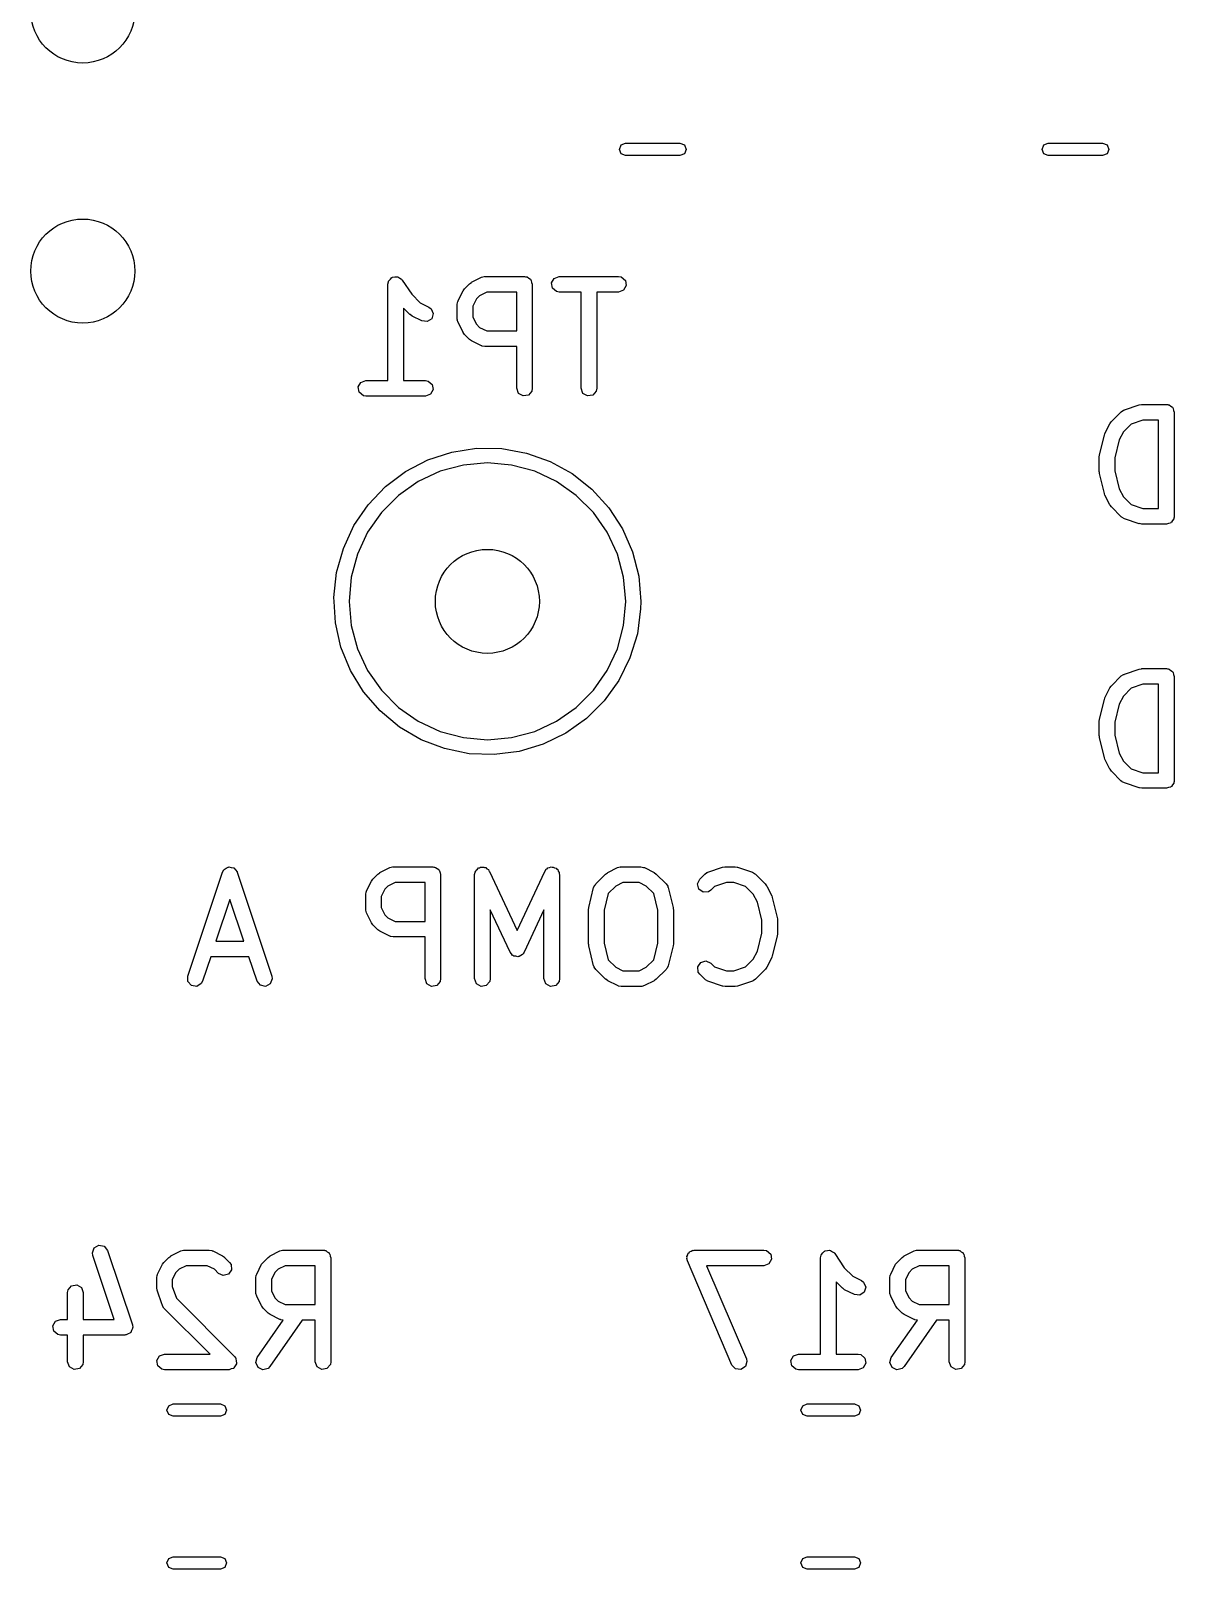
# Model space of a CAD drawing. Extents: x 83 to 134, y -229 to -46.
# Drawn here: x 111.18 to 122.17, y -130.59 to -115.8 of the extents above; entities that cross this region are included whole.
import ezdxf

# ---------------------------------------------------------------- set-up
doc = ezdxf.new("R2010")
doc.units = 0
doc.layers.add('BLACK', color=7, linetype='CONTINUOUS')

msp = doc.modelspace()

# ---------------------------------------------------------------- linework, layer by layer
at = {"layer": 'BLACK', "linetype": 'CONTINUOUS'}
for p, q in [((116.839, -116.94), (116.856, -116.898)), ((116.856, -116.982), (116.839, -116.94)), ((116.856, -116.898), (116.899, -116.88)), ((116.899, -116.88), (117.421, -116.88)), ((117.421, -116.88), (117.464, -116.898)), ((117.464, -116.898), (117.481, -116.94)), ((117.481, -116.94), (117.464, -116.982)), ((120.903, -116.94), (120.92, -116.898)), ((120.92, -116.982), (120.903, -116.94)), ((120.92, -116.898), (120.963, -116.88)), ((120.963, -116.88), (121.485, -116.88)), ((121.485, -116.88), (121.528, -116.898)), ((121.528, -116.898), (121.545, -116.94)), ((121.545, -116.94), (121.528, -116.982)), ((116.899, -117), (116.856, -116.982)), ((117.421, -117), (116.899, -117)), ((117.464, -116.982), (117.421, -117)), ((120.963, -117), (120.92, -116.982)), ((121.485, -117), (120.963, -117)), ((121.528, -116.982), (121.485, -117)), ((115.542, -118.164), (115.546, -118.162)), ((115.546, -118.162), (115.927, -118.162)), ((115.927, -118.162), (115.937, -118.164)), ((116.212, -118.18), (116.26, -118.162)), ((116.26, -118.162), (116.832, -118.162)), ((116.832, -118.162), (116.858, -118.167)), ((114.614, -118.237), (114.619, -118.212)), ((114.614, -119.162), (114.614, -118.237)), ((114.619, -118.212), (114.621, -118.208)), ((114.621, -118.208), (114.622, -118.204)), ((114.622, -118.204), (114.638, -118.189)), ((114.638, -118.189), (114.652, -118.172)), ((114.652, -118.172), (114.656, -118.172)), ((114.656, -118.172), (114.659, -118.169)), ((114.659, -118.169), (114.681, -118.167)), ((114.681, -118.167), (114.702, -118.164)), ((114.702, -118.164), (114.706, -118.166)), ((114.706, -118.166), (114.71, -118.165)), ((114.71, -118.165), (114.728, -118.178)), ((114.728, -118.178), (114.746, -118.189)), ((114.746, -118.189), (114.748, -118.193)), ((114.748, -118.193), (114.751, -118.196)), ((114.751, -118.196), (114.843, -118.332)), ((115.289, -118.394), (115.336, -118.299)), ((115.336, -118.299), (115.35, -118.281)), ((115.35, -118.28), (115.398, -118.232)), ((115.35, -118.281), (115.35, -118.28)), ((115.398, -118.232), (115.416, -118.219)), ((115.416, -118.219), (115.417, -118.218)), ((115.417, -118.218), (115.513, -118.17)), ((115.513, -118.17), (115.538, -118.163)), ((115.538, -118.163), (115.542, -118.164)), ((115.937, -118.164), (115.94, -118.164)), ((115.94, -118.164), (115.943, -118.165)), ((115.943, -118.165), (115.953, -118.167)), ((115.953, -118.167), (115.968, -118.179)), ((115.968, -118.179), (115.985, -118.189)), ((115.985, -118.189), (115.987, -118.196)), ((115.987, -118.196), (115.992, -118.2)), ((115.992, -118.2), (115.995, -118.219)), ((115.995, -118.219), (116.002, -118.237)), ((116.002, -118.237), (116.002, -119.237)), ((116.187, -118.224), (116.212, -118.18)), ((116.196, -118.275), (116.187, -118.224)), ((116.235, -118.308), (116.196, -118.275)), ((116.26, -118.312), (116.235, -118.308)), ((116.88, -118.295), (116.832, -118.312)), ((116.858, -118.167), (116.897, -118.2)), ((116.906, -118.25), (116.88, -118.295)), ((116.897, -118.2), (116.906, -118.25)), ((114.843, -118.332), (114.924, -118.414)), ((114.924, -118.414), (115.008, -118.456)), ((115.008, -118.456), (115.029, -118.472)), ((115.281, -118.428), (115.285, -118.402)), ((115.281, -118.571), (115.281, -118.428)), ((115.285, -118.402), (115.288, -118.399)), ((115.288, -118.399), (115.289, -118.394)), ((115.465, -118.377), (115.431, -118.446)), ((115.431, -118.446), (115.431, -118.553)), ((115.495, -118.347), (115.465, -118.377)), ((115.564, -118.312), (115.495, -118.347)), ((115.852, -118.312), (115.564, -118.312)), ((115.852, -118.686), (115.852, -118.312)), ((116.471, -118.312), (116.26, -118.312)), ((116.471, -119.237), (116.471, -118.312)), ((116.832, -118.312), (116.621, -118.312)), ((116.621, -118.312), (116.621, -119.237)), ((114.826, -118.529), (114.764, -118.466)), ((114.764, -118.466), (114.764, -119.162)), ((114.828, -118.529), (114.826, -118.529)), ((114.846, -118.543), (114.828, -118.529)), ((114.941, -118.59), (114.846, -118.543)), ((114.992, -118.596), (114.941, -118.59)), ((115.035, -118.568), (114.992, -118.596)), ((115.029, -118.472), (115.05, -118.519)), ((115.05, -118.519), (115.035, -118.568)), ((115.282, -118.575), (115.281, -118.571)), ((115.281, -118.579), (115.282, -118.575)), ((115.289, -118.604), (115.281, -118.579)), ((115.336, -118.699), (115.289, -118.604)), ((115.431, -118.553), (115.465, -118.622)), ((115.337, -118.701), (115.336, -118.699)), ((115.35, -118.719), (115.337, -118.701)), ((115.398, -118.767), (115.35, -118.719)), ((115.465, -118.622), (115.495, -118.652)), ((115.495, -118.652), (115.564, -118.686)), ((115.564, -118.686), (115.852, -118.686)), ((115.399, -118.767), (115.398, -118.767)), ((115.417, -118.781), (115.399, -118.767)), ((115.513, -118.828), (115.417, -118.781)), ((115.517, -118.829), (115.513, -118.828)), ((115.521, -118.832), (115.517, -118.829)), ((115.546, -118.836), (115.521, -118.832)), ((115.852, -118.836), (115.546, -118.836)), ((115.852, -119.237), (115.852, -118.836)), ((114.329, -119.224), (114.355, -119.18)), ((114.355, -119.18), (114.403, -119.162)), ((114.403, -119.162), (114.614, -119.162)), ((114.764, -119.162), (114.975, -119.162)), ((114.975, -119.162), (115, -119.167)), ((115, -119.167), (115.04, -119.2)), ((114.338, -119.275), (114.329, -119.224)), ((114.378, -119.308), (114.338, -119.275)), ((114.403, -119.312), (114.378, -119.308)), ((114.975, -119.312), (114.403, -119.312)), ((115.023, -119.295), (114.975, -119.312)), ((115.049, -119.25), (115.023, -119.295)), ((115.04, -119.2), (115.049, -119.25)), ((115.87, -119.286), (115.852, -119.237)), ((115.914, -119.311), (115.87, -119.286)), ((115.965, -119.302), (115.914, -119.311)), ((115.998, -119.263), (115.965, -119.302)), ((116.002, -119.237), (115.998, -119.263)), ((116.489, -119.286), (116.471, -119.237)), ((116.533, -119.311), (116.489, -119.286)), ((116.584, -119.302), (116.533, -119.311)), ((116.617, -119.263), (116.584, -119.302)), ((116.621, -119.237), (116.617, -119.263)), ((121.57, -119.557), (121.665, -119.462)), ((121.665, -119.462), (121.687, -119.447)), ((121.687, -119.447), (121.691, -119.447)), ((121.691, -119.447), (121.695, -119.444)), ((121.695, -119.444), (121.837, -119.396)), ((121.837, -119.396), (121.86, -119.393)), ((121.86, -119.393), (121.861, -119.392)), ((121.861, -119.392), (122.099, -119.392)), ((122.099, -119.392), (122.109, -119.394)), ((122.109, -119.394), (122.112, -119.394)), ((122.112, -119.394), (122.115, -119.395)), ((122.115, -119.395), (122.125, -119.397)), ((122.125, -119.397), (122.14, -119.409)), ((122.14, -119.409), (122.157, -119.419)), ((122.157, -119.419), (122.159, -119.426)), ((122.159, -119.426), (122.164, -119.43)), ((122.164, -119.43), (122.168, -119.449)), ((122.168, -119.449), (122.174, -119.467)), ((122.174, -119.467), (122.174, -120.467)), ((121.508, -119.672), (121.556, -119.577)), ((121.556, -119.577), (121.569, -119.559)), ((121.569, -119.559), (121.57, -119.557)), ((121.759, -119.581), (121.685, -119.655)), ((121.873, -119.542), (121.759, -119.581)), ((122.024, -119.542), (121.873, -119.542)), ((122.024, -120.392), (122.024, -119.542)), ((121.455, -119.878), (121.503, -119.687)), ((121.503, -119.687), (121.508, -119.675)), ((121.508, -119.675), (121.508, -119.672)), ((121.646, -119.732), (121.603, -119.905)), ((121.685, -119.655), (121.646, -119.732)), ((114.784, -120.037), (114.998, -119.925)), ((114.998, -119.925), (115.228, -119.85)), ((115.228, -119.85), (115.467, -119.814)), ((115.467, -119.814), (115.709, -119.817)), ((115.709, -119.817), (115.947, -119.859)), ((115.947, -119.859), (116.175, -119.94)), ((121.453, -119.896), (121.455, -119.881)), ((121.453, -120.039), (121.453, -119.896)), ((121.455, -119.881), (121.455, -119.878)), ((121.603, -119.905), (121.603, -120.03)), ((114.591, -120.182), (114.784, -120.037)), ((115.115, -120.035), (114.905, -120.133)), ((115.339, -119.975), (115.115, -120.035)), ((115.57, -119.955), (115.339, -119.975)), ((115.801, -119.975), (115.57, -119.955)), ((116.025, -120.035), (115.801, -119.975)), ((116.235, -120.133), (116.025, -120.035)), ((116.175, -119.94), (116.386, -120.056)), ((116.386, -120.056), (116.576, -120.206)), ((121.454, -120.042), (121.453, -120.039)), ((121.455, -120.057), (121.454, -120.042)), ((121.503, -120.247), (121.455, -120.057)), ((121.603, -120.03), (121.646, -120.203)), ((114.424, -120.357), (114.591, -120.182)), ((114.905, -120.133), (114.715, -120.266)), ((116.425, -120.266), (116.235, -120.133)), ((116.576, -120.206), (116.739, -120.385)), ((121.646, -120.203), (121.685, -120.28)), ((114.287, -120.556), (114.424, -120.357)), ((114.715, -120.266), (114.551, -120.43)), ((116.589, -120.43), (116.425, -120.266)), ((121.505, -120.25), (121.503, -120.247)), ((121.508, -120.263), (121.505, -120.25)), ((121.556, -120.358), (121.508, -120.263)), ((121.557, -120.359), (121.556, -120.358)), ((121.57, -120.378), (121.557, -120.359)), ((121.665, -120.473), (121.57, -120.378)), ((121.685, -120.28), (121.759, -120.354)), ((121.759, -120.354), (121.873, -120.392)), ((114.551, -120.43), (114.418, -120.62)), ((116.722, -120.62), (116.589, -120.43)), ((116.739, -120.385), (116.87, -120.588)), ((121.669, -120.475), (121.665, -120.473)), ((121.672, -120.479), (121.669, -120.475)), ((121.695, -120.491), (121.672, -120.479)), ((121.837, -120.539), (121.695, -120.491)), ((121.873, -120.392), (122.024, -120.392)), ((122.141, -120.527), (122.137, -120.532)), ((122.147, -120.525), (122.141, -120.527)), ((122.157, -120.508), (122.147, -120.525)), ((122.17, -120.493), (122.157, -120.508)), ((122.171, -120.483), (122.17, -120.493)), ((122.173, -120.48), (122.171, -120.483)), ((122.174, -120.467), (122.173, -120.477)), ((122.173, -120.477), (122.173, -120.48)), ((114.186, -120.776), (114.287, -120.556)), ((114.418, -120.62), (114.32, -120.83)), ((116.82, -120.83), (116.722, -120.62)), ((116.87, -120.588), (116.966, -120.81)), ((121.839, -120.538), (121.837, -120.539)), ((121.861, -120.542), (121.839, -120.538)), ((122.099, -120.542), (121.861, -120.542)), ((122.118, -120.536), (122.099, -120.542)), ((122.137, -120.532), (122.118, -120.536)), ((114.121, -121.009), (114.186, -120.776)), ((116.966, -120.81), (117.025, -121.044)), ((114.32, -120.83), (114.26, -121.054)), ((116.88, -121.054), (116.82, -120.83)), ((114.095, -121.249), (114.121, -121.009)), ((114.26, -121.054), (114.24, -121.285)), ((116.9, -121.285), (116.88, -121.054)), ((117.025, -121.044), (117.045, -121.285)), ((114.098, -121.285), (114.095, -121.249)), ((114.109, -121.49), (114.098, -121.285)), ((114.24, -121.285), (114.26, -121.516)), ((116.88, -121.516), (116.9, -121.285)), ((117.043, -121.357), (117.012, -121.597)), ((117.045, -121.285), (117.043, -121.357)), ((114.162, -121.726), (114.109, -121.49)), ((114.26, -121.516), (114.32, -121.74)), ((116.82, -121.74), (116.88, -121.516)), ((117.012, -121.597), (116.941, -121.828)), ((114.253, -121.95), (114.162, -121.726)), ((114.32, -121.74), (114.418, -121.95)), ((116.722, -121.95), (116.82, -121.74)), ((116.941, -121.828), (116.834, -122.045)), ((114.38, -122.156), (114.253, -121.95)), ((114.418, -121.95), (114.551, -122.14)), ((116.589, -122.14), (116.722, -121.95)), ((121.57, -122.097), (121.665, -122.002)), ((121.665, -122.002), (121.687, -121.987)), ((121.687, -121.987), (121.691, -121.987)), ((121.691, -121.987), (121.695, -121.984)), ((121.695, -121.984), (121.837, -121.936)), ((121.837, -121.936), (121.86, -121.933)), ((121.86, -121.933), (121.861, -121.932)), ((121.861, -121.932), (122.099, -121.932)), ((122.099, -121.932), (122.109, -121.934)), ((122.109, -121.934), (122.112, -121.934)), ((122.112, -121.934), (122.115, -121.935)), ((122.115, -121.935), (122.125, -121.937)), ((122.125, -121.937), (122.14, -121.949)), ((122.14, -121.949), (122.157, -121.959)), ((122.157, -121.959), (122.159, -121.966)), ((122.159, -121.966), (122.164, -121.97)), ((122.164, -121.97), (122.168, -121.989)), ((122.168, -121.989), (122.174, -122.007)), ((122.174, -122.007), (122.174, -123.007)), ((114.551, -122.14), (114.715, -122.304)), ((116.425, -122.304), (116.589, -122.14)), ((116.834, -122.045), (116.693, -122.241)), ((121.508, -122.212), (121.556, -122.117)), ((121.556, -122.117), (121.569, -122.099)), ((121.569, -122.099), (121.57, -122.097)), ((121.759, -122.121), (121.685, -122.195)), ((121.873, -122.082), (121.759, -122.121)), ((122.024, -122.082), (121.873, -122.082)), ((122.024, -122.932), (122.024, -122.082)), ((114.538, -122.339), (114.38, -122.156)), ((116.693, -122.241), (116.522, -122.412)), ((121.455, -122.418), (121.503, -122.227)), ((121.503, -122.227), (121.508, -122.215)), ((121.508, -122.215), (121.508, -122.212)), ((121.646, -122.272), (121.603, -122.445)), ((121.685, -122.195), (121.646, -122.272)), ((114.724, -122.493), (114.538, -122.339)), ((114.715, -122.304), (114.905, -122.437)), ((114.905, -122.437), (115.115, -122.535)), ((116.025, -122.535), (116.235, -122.437)), ((116.235, -122.437), (116.425, -122.304)), ((116.522, -122.412), (116.325, -122.552)), ((121.453, -122.436), (121.455, -122.421)), ((121.453, -122.579), (121.453, -122.436)), ((121.455, -122.421), (121.455, -122.418)), ((121.603, -122.445), (121.603, -122.57)), ((114.933, -122.615), (114.724, -122.493)), ((115.115, -122.535), (115.339, -122.595)), ((115.339, -122.595), (115.57, -122.615)), ((115.57, -122.615), (115.801, -122.595)), ((115.801, -122.595), (116.025, -122.535)), ((116.325, -122.552), (116.108, -122.658)), ((121.454, -122.582), (121.453, -122.579)), ((121.455, -122.597), (121.454, -122.582)), ((121.503, -122.787), (121.455, -122.597)), ((121.603, -122.57), (121.646, -122.743)), ((115.158, -122.701), (114.933, -122.615)), ((115.395, -122.75), (115.158, -122.701)), ((115.877, -122.728), (115.637, -122.758)), ((116.108, -122.658), (115.877, -122.728)), ((121.646, -122.743), (121.685, -122.82)), ((115.637, -122.758), (115.395, -122.75)), ((121.505, -122.79), (121.503, -122.787)), ((121.508, -122.803), (121.505, -122.79)), ((121.556, -122.898), (121.508, -122.803)), ((121.685, -122.82), (121.759, -122.894)), ((121.759, -122.894), (121.873, -122.932)), ((121.557, -122.899), (121.556, -122.898)), ((121.57, -122.918), (121.557, -122.899)), ((121.665, -123.013), (121.57, -122.918)), ((121.669, -123.015), (121.665, -123.013)), ((121.672, -123.019), (121.669, -123.015)), ((121.695, -123.031), (121.672, -123.019)), ((121.837, -123.079), (121.695, -123.031)), ((121.873, -122.932), (122.024, -122.932)), ((122.17, -123.033), (122.157, -123.048)), ((122.171, -123.023), (122.17, -123.033)), ((122.173, -123.02), (122.171, -123.023)), ((122.174, -123.007), (122.173, -123.017)), ((122.173, -123.017), (122.173, -123.02)), ((121.839, -123.078), (121.837, -123.079)), ((121.861, -123.082), (121.839, -123.078)), ((122.099, -123.082), (121.861, -123.082)), ((122.118, -123.076), (122.099, -123.082)), ((122.137, -123.072), (122.118, -123.076)), ((122.141, -123.067), (122.137, -123.072)), ((122.147, -123.065), (122.141, -123.067)), ((122.157, -123.048), (122.147, -123.065)), ((112.689, -124.889), (113.023, -123.889)), ((113.023, -123.889), (113.035, -123.866)), ((113.035, -123.866), (113.037, -123.865)), ((113.037, -123.865), (113.038, -123.863)), ((113.038, -123.863), (113.059, -123.851)), ((113.059, -123.851), (113.079, -123.839)), ((113.079, -123.839), (113.081, -123.839)), ((113.081, -123.839), (113.083, -123.838)), ((113.083, -123.838), (113.106, -123.843)), ((113.106, -123.843), (113.13, -123.846)), ((113.13, -123.846), (113.131, -123.848)), ((113.131, -123.848), (113.133, -123.848)), ((113.133, -123.848), (113.148, -123.867)), ((113.148, -123.867), (113.164, -123.885)), ((113.164, -123.885), (113.164, -123.887)), ((113.164, -123.887), (113.165, -123.889)), ((113.165, -123.889), (113.498, -124.889)), ((114.469, -123.955), (114.517, -123.907)), ((114.517, -123.907), (114.535, -123.894)), ((114.535, -123.894), (114.536, -123.893)), ((114.536, -123.893), (114.632, -123.845)), ((114.632, -123.845), (114.657, -123.838)), ((114.657, -123.838), (114.661, -123.839)), ((114.661, -123.839), (114.665, -123.837)), ((114.665, -123.837), (115.046, -123.837)), ((115.046, -123.837), (115.056, -123.839)), ((115.056, -123.839), (115.059, -123.839)), ((115.059, -123.839), (115.062, -123.84)), ((115.062, -123.84), (115.072, -123.842)), ((115.072, -123.842), (115.087, -123.854)), ((115.087, -123.854), (115.104, -123.864)), ((115.104, -123.864), (115.106, -123.871)), ((115.106, -123.871), (115.111, -123.875)), ((115.111, -123.875), (115.115, -123.894)), ((115.115, -123.894), (115.121, -123.912)), ((115.121, -123.912), (115.121, -124.912)), ((115.447, -123.912), (115.452, -123.887)), ((115.447, -124.912), (115.447, -123.912)), ((115.452, -123.887), (115.458, -123.879)), ((115.458, -123.879), (115.461, -123.869)), ((115.461, -123.869), (115.474, -123.86)), ((115.474, -123.86), (115.485, -123.847)), ((115.485, -123.847), (115.495, -123.846)), ((115.495, -123.846), (115.503, -123.84)), ((115.503, -123.84), (115.519, -123.841)), ((115.519, -123.841), (115.535, -123.839)), ((115.535, -123.839), (115.544, -123.844)), ((115.544, -123.844), (115.554, -123.844)), ((115.554, -123.844), (115.566, -123.856)), ((115.566, -123.856), (115.58, -123.864)), ((115.58, -123.864), (115.583, -123.874)), ((115.583, -123.874), (115.59, -123.881)), ((115.59, -123.881), (115.856, -124.449)), ((115.856, -124.449), (116.121, -123.881)), ((116.121, -123.881), (116.136, -123.859)), ((116.136, -123.859), (116.145, -123.855)), ((116.145, -123.855), (116.152, -123.847)), ((116.152, -123.847), (116.168, -123.845)), ((116.168, -123.845), (116.183, -123.838)), ((116.183, -123.838), (116.192, -123.84)), ((116.192, -123.84), (116.202, -123.839)), ((116.202, -123.839), (116.216, -123.847)), ((116.216, -123.847), (116.232, -123.851)), ((116.232, -123.851), (116.238, -123.859)), ((116.238, -123.859), (116.246, -123.864)), ((116.246, -123.864), (116.252, -123.88)), ((116.252, -123.88), (116.261, -123.893)), ((116.261, -123.893), (116.261, -123.903)), ((116.261, -123.903), (116.264, -123.912)), ((116.264, -123.912), (116.264, -124.912)), ((116.612, -124.002), (116.707, -123.907)), ((116.707, -123.907), (116.726, -123.894)), ((116.726, -123.894), (116.727, -123.893)), ((116.727, -123.893), (116.822, -123.845)), ((116.822, -123.845), (116.847, -123.838)), ((116.847, -123.838), (116.852, -123.839)), ((116.852, -123.839), (116.856, -123.837)), ((116.856, -123.837), (117.046, -123.837)), ((117.046, -123.837), (117.072, -123.842)), ((117.072, -123.842), (117.075, -123.845)), ((117.075, -123.845), (117.08, -123.845)), ((117.08, -123.845), (117.175, -123.893)), ((117.175, -123.893), (117.193, -123.906)), ((117.193, -123.906), (117.194, -123.907)), ((117.194, -123.907), (117.29, -124.002)), ((117.612, -123.955), (117.66, -123.907)), ((117.66, -123.907), (117.681, -123.892)), ((117.681, -123.892), (117.686, -123.892)), ((117.686, -123.892), (117.689, -123.889)), ((117.689, -123.889), (117.832, -123.841)), ((117.832, -123.841), (117.854, -123.838)), ((117.854, -123.838), (117.856, -123.837)), ((117.856, -123.837), (117.951, -123.837)), ((117.951, -123.837), (117.973, -123.841)), ((117.973, -123.841), (117.975, -123.841)), ((117.975, -123.841), (118.118, -123.889)), ((118.118, -123.889), (118.14, -123.901)), ((118.14, -123.901), (118.143, -123.905)), ((118.143, -123.905), (118.147, -123.907)), ((118.147, -123.907), (118.242, -124.002)), ((114.4, -124.103), (114.404, -124.077)), ((114.404, -124.077), (114.407, -124.074)), ((114.407, -124.074), (114.408, -124.069)), ((114.408, -124.069), (114.455, -123.974)), ((114.455, -123.974), (114.469, -123.956)), ((114.469, -123.956), (114.469, -123.955)), ((114.584, -124.052), (114.55, -124.121)), ((114.614, -124.022), (114.584, -124.052)), ((114.683, -123.987), (114.614, -124.022)), ((114.971, -123.987), (114.683, -123.987)), ((114.971, -124.361), (114.971, -123.987)), ((116.545, -124.228), (116.592, -124.037)), ((116.592, -124.037), (116.603, -124.013)), ((116.603, -124.013), (116.609, -124.009)), ((116.609, -124.009), (116.612, -124.002)), ((116.805, -124.022), (116.733, -124.094)), ((116.873, -123.987), (116.805, -124.022)), ((117.028, -123.987), (116.873, -123.987)), ((117.097, -124.022), (117.028, -123.987)), ((117.169, -124.094), (117.097, -124.022)), ((117.29, -124.002), (117.305, -124.024)), ((117.305, -124.024), (117.305, -124.031)), ((117.305, -124.031), (117.309, -124.037)), ((117.309, -124.037), (117.357, -124.228)), ((117.591, -124.001), (117.612, -123.955)), ((117.604, -124.051), (117.591, -124.001)), ((117.646, -124.08), (117.604, -124.051)), ((117.697, -124.076), (117.646, -124.08)), ((117.718, -124.061), (117.697, -124.076)), ((117.753, -124.026), (117.718, -124.061)), ((117.868, -123.987), (117.753, -124.026)), ((117.939, -123.987), (117.868, -123.987)), ((118.053, -124.026), (117.939, -123.987)), ((118.127, -124.1), (118.053, -124.026)), ((118.242, -124.002), (118.255, -124.021)), ((118.255, -124.021), (118.256, -124.022)), ((118.256, -124.022), (118.304, -124.117)), ((113.094, -124.15), (112.96, -124.552)), ((113.228, -124.552), (113.094, -124.15)), ((114.4, -124.246), (114.4, -124.103)), ((114.55, -124.121), (114.55, -124.228)), ((116.733, -124.094), (116.693, -124.255)), ((117.209, -124.255), (117.169, -124.094)), ((118.166, -124.177), (118.127, -124.1)), ((118.209, -124.35), (118.166, -124.177)), ((118.304, -124.117), (118.307, -124.129)), ((118.307, -124.129), (118.309, -124.132)), ((118.309, -124.132), (118.357, -124.323)), ((114.401, -124.25), (114.4, -124.246)), ((114.4, -124.254), (114.401, -124.25)), ((114.408, -124.279), (114.4, -124.254)), ((114.455, -124.374), (114.408, -124.279)), ((114.456, -124.376), (114.455, -124.374)), ((114.55, -124.228), (114.584, -124.297)), ((114.584, -124.297), (114.614, -124.327)), ((114.614, -124.327), (114.683, -124.361)), ((114.683, -124.361), (114.971, -124.361)), ((115.788, -124.658), (115.597, -124.25)), ((115.597, -124.25), (115.597, -124.912)), ((116.114, -124.25), (115.924, -124.658)), ((116.114, -124.912), (116.114, -124.25)), ((116.543, -124.246), (116.545, -124.231)), ((116.543, -124.579), (116.543, -124.246)), ((116.545, -124.231), (116.545, -124.228)), ((116.693, -124.255), (116.693, -124.57)), ((117.209, -124.57), (117.209, -124.255)), ((117.357, -124.228), (117.358, -124.242)), ((117.358, -124.242), (117.359, -124.246)), ((117.359, -124.246), (117.359, -124.579)), ((118.209, -124.475), (118.209, -124.35)), ((118.357, -124.323), (118.358, -124.338)), ((118.358, -124.338), (118.359, -124.341)), ((118.359, -124.341), (118.359, -124.484)), ((114.469, -124.394), (114.456, -124.376)), ((114.517, -124.442), (114.469, -124.394)), ((114.518, -124.442), (114.517, -124.442)), ((114.536, -124.456), (114.518, -124.442)), ((114.632, -124.503), (114.536, -124.456)), ((114.636, -124.504), (114.632, -124.503)), ((114.64, -124.507), (114.636, -124.504)), ((114.665, -124.511), (114.64, -124.507)), ((114.971, -124.511), (114.665, -124.511)), ((114.971, -124.912), (114.971, -124.511)), ((118.166, -124.648), (118.209, -124.475)), ((118.357, -124.502), (118.309, -124.692)), ((118.359, -124.484), (118.357, -124.499)), ((118.357, -124.499), (118.357, -124.502)), ((112.96, -124.552), (113.228, -124.552)), ((115.802, -124.672), (115.788, -124.658)), ((115.917, -124.67), (115.914, -124.672)), ((115.918, -124.666), (115.917, -124.67)), ((115.924, -124.658), (115.918, -124.666)), ((116.544, -124.582), (116.543, -124.579)), ((116.545, -124.597), (116.544, -124.582)), ((116.592, -124.788), (116.545, -124.597)), ((116.693, -124.57), (116.733, -124.731)), ((117.169, -124.731), (117.209, -124.57)), ((117.357, -124.597), (117.309, -124.788)), ((117.359, -124.579), (117.357, -124.594)), ((117.357, -124.594), (117.357, -124.597)), ((118.127, -124.725), (118.166, -124.648)), ((112.91, -124.702), (112.832, -124.936)), ((113.278, -124.702), (112.91, -124.702)), ((113.356, -124.936), (113.278, -124.702)), ((115.813, -124.688), (115.802, -124.672)), ((115.819, -124.69), (115.813, -124.688)), ((115.824, -124.695), (115.819, -124.69)), ((115.843, -124.696), (115.824, -124.695)), ((115.862, -124.701), (115.843, -124.696)), ((115.868, -124.699), (115.862, -124.701)), ((115.875, -124.699), (115.868, -124.699)), ((115.891, -124.688), (115.875, -124.699)), ((115.909, -124.68), (115.891, -124.688)), ((115.914, -124.672), (115.909, -124.68)), ((116.597, -124.794), (116.592, -124.788)), ((116.597, -124.801), (116.597, -124.794)), ((116.612, -124.823), (116.597, -124.801)), ((116.733, -124.731), (116.805, -124.803)), ((116.805, -124.803), (116.873, -124.837)), ((117.028, -124.837), (117.097, -124.803)), ((117.097, -124.803), (117.169, -124.731)), ((117.293, -124.816), (117.29, -124.823)), ((117.299, -124.812), (117.293, -124.816)), ((117.309, -124.788), (117.299, -124.812)), ((117.593, -124.798), (117.622, -124.756)), ((117.597, -124.849), (117.593, -124.798)), ((117.622, -124.756), (117.672, -124.742)), ((117.672, -124.742), (117.718, -124.764)), ((117.718, -124.764), (117.753, -124.799)), ((117.753, -124.799), (117.868, -124.837)), ((117.939, -124.837), (118.053, -124.799)), ((118.053, -124.799), (118.127, -124.725)), ((118.256, -124.803), (118.243, -124.821)), ((118.304, -124.708), (118.256, -124.803)), ((118.309, -124.692), (118.304, -124.704)), ((118.304, -124.704), (118.304, -124.708)), ((112.691, -124.94), (112.689, -124.889)), ((112.725, -124.978), (112.691, -124.94)), ((112.819, -124.959), (112.776, -124.986)), ((112.832, -124.936), (112.819, -124.959)), ((113.388, -124.976), (113.356, -124.936)), ((113.483, -124.962), (113.438, -124.987)), ((113.502, -124.914), (113.483, -124.962)), ((113.498, -124.889), (113.502, -124.914)), ((114.989, -124.961), (114.971, -124.912)), ((115.033, -124.986), (114.989, -124.961)), ((115.117, -124.938), (115.084, -124.977)), ((115.121, -124.912), (115.117, -124.938)), ((115.465, -124.961), (115.447, -124.912)), ((115.509, -124.986), (115.465, -124.961)), ((115.593, -124.938), (115.56, -124.977)), ((115.597, -124.912), (115.593, -124.938)), ((116.132, -124.961), (116.114, -124.912)), ((116.176, -124.986), (116.132, -124.961)), ((116.26, -124.938), (116.227, -124.977)), ((116.264, -124.912), (116.26, -124.938)), ((116.707, -124.918), (116.612, -124.823)), ((116.709, -124.918), (116.707, -124.918)), ((116.727, -124.932), (116.709, -124.918)), ((116.822, -124.979), (116.727, -124.932)), ((116.873, -124.837), (117.028, -124.837)), ((117.175, -124.932), (117.08, -124.979)), ((117.176, -124.931), (117.175, -124.932)), ((117.194, -124.918), (117.176, -124.931)), ((117.29, -124.823), (117.194, -124.918)), ((117.612, -124.87), (117.597, -124.849)), ((117.66, -124.918), (117.612, -124.87)), ((117.664, -124.92), (117.66, -124.918)), ((117.666, -124.924), (117.664, -124.92)), ((117.689, -124.936), (117.666, -124.924)), ((117.832, -124.984), (117.689, -124.936)), ((117.868, -124.837), (117.939, -124.837)), ((118.118, -124.936), (117.975, -124.984)), ((118.121, -124.933), (118.118, -124.936)), ((118.126, -124.933), (118.121, -124.933)), ((118.147, -124.918), (118.126, -124.933)), ((118.242, -124.823), (118.147, -124.918)), ((118.243, -124.821), (118.242, -124.823)), ((112.776, -124.986), (112.725, -124.978)), ((113.438, -124.987), (113.388, -124.976)), ((115.084, -124.977), (115.033, -124.986)), ((115.56, -124.977), (115.509, -124.986)), ((116.227, -124.977), (116.176, -124.986)), ((116.827, -124.98), (116.822, -124.979)), ((116.83, -124.983), (116.827, -124.98)), ((116.856, -124.987), (116.83, -124.983)), ((117.046, -124.987), (116.856, -124.987)), ((117.05, -124.986), (117.046, -124.987)), ((117.055, -124.987), (117.05, -124.986)), ((117.08, -124.979), (117.055, -124.987)), ((117.834, -124.983), (117.832, -124.984)), ((117.856, -124.987), (117.834, -124.983)), ((117.951, -124.987), (117.856, -124.987)), ((117.952, -124.987), (117.951, -124.987)), ((117.975, -124.984), (117.952, -124.987)), ((111.791, -127.499), (111.836, -127.475)), ((111.836, -127.475), (111.887, -127.485)), ((111.772, -127.547), (111.791, -127.499)), ((111.776, -127.572), (111.772, -127.547)), ((111.981, -128.188), (111.776, -127.572)), ((111.887, -127.485), (111.919, -127.525)), ((111.919, -127.525), (112.157, -128.239)), ((112.461, -127.639), (112.509, -127.591)), ((112.509, -127.591), (112.527, -127.578)), ((112.527, -127.578), (112.528, -127.577)), ((112.528, -127.577), (112.623, -127.529)), ((112.623, -127.529), (112.648, -127.522)), ((112.648, -127.522), (112.653, -127.523)), ((112.653, -127.523), (112.657, -127.521)), ((112.657, -127.521), (112.895, -127.521)), ((112.895, -127.521), (112.921, -127.526)), ((112.921, -127.526), (112.924, -127.529)), ((112.924, -127.529), (112.929, -127.529)), ((112.929, -127.529), (113.024, -127.577)), ((113.024, -127.577), (113.042, -127.59)), ((113.042, -127.59), (113.043, -127.591)), ((113.043, -127.591), (113.091, -127.639)), ((113.413, -127.639), (113.461, -127.591)), ((113.461, -127.591), (113.479, -127.578)), ((113.479, -127.578), (113.481, -127.577)), ((113.481, -127.577), (113.576, -127.529)), ((113.576, -127.529), (113.601, -127.522)), ((113.601, -127.522), (113.605, -127.523)), ((113.605, -127.523), (113.609, -127.521)), ((113.609, -127.521), (113.99, -127.521)), ((113.99, -127.521), (114, -127.523)), ((114, -127.523), (114.003, -127.523)), ((114.003, -127.523), (114.006, -127.524)), ((114.006, -127.524), (114.016, -127.526)), ((114.016, -127.526), (114.031, -127.538)), ((114.031, -127.538), (114.048, -127.548)), ((114.048, -127.548), (114.05, -127.555)), ((114.05, -127.555), (114.055, -127.559)), ((114.055, -127.559), (114.059, -127.578)), ((114.059, -127.578), (114.065, -127.596)), ((114.065, -127.596), (114.065, -128.596)), ((117.488, -127.601), (117.49, -127.592)), ((117.494, -127.626), (117.488, -127.601)), ((117.489, -127.583), (117.497, -127.568)), ((117.49, -127.592), (117.489, -127.583)), ((117.922, -128.626), (117.494, -127.626)), ((117.497, -127.568), (117.502, -127.551)), ((117.502, -127.551), (117.51, -127.547)), ((117.51, -127.547), (117.514, -127.539)), ((117.514, -127.539), (117.531, -127.533)), ((117.531, -127.533), (117.545, -127.523)), ((117.545, -127.523), (117.554, -127.524)), ((117.554, -127.524), (117.562, -127.521)), ((117.562, -127.521), (118.229, -127.521)), ((118.229, -127.521), (118.255, -127.526)), ((118.255, -127.526), (118.294, -127.559)), ((118.303, -127.609), (118.277, -127.654)), ((118.294, -127.559), (118.303, -127.609)), ((118.773, -127.596), (118.778, -127.571)), ((118.773, -128.521), (118.773, -127.596)), ((118.778, -127.571), (118.78, -127.567)), ((118.78, -127.567), (118.781, -127.563)), ((118.781, -127.563), (118.797, -127.548)), ((118.797, -127.548), (118.811, -127.531)), ((118.811, -127.531), (118.815, -127.531)), ((118.815, -127.531), (118.818, -127.528)), ((118.818, -127.528), (118.84, -127.526)), ((118.84, -127.526), (118.861, -127.523)), ((118.861, -127.523), (118.865, -127.525)), ((118.865, -127.525), (118.869, -127.524)), ((118.869, -127.524), (118.887, -127.537)), ((118.887, -127.537), (118.906, -127.548)), ((118.906, -127.548), (118.907, -127.552)), ((118.907, -127.552), (118.911, -127.555)), ((118.911, -127.555), (119.002, -127.691)), ((119.509, -127.639), (119.557, -127.591)), ((119.557, -127.591), (119.575, -127.578)), ((119.575, -127.578), (119.577, -127.577)), ((119.577, -127.577), (119.672, -127.529)), ((119.672, -127.529), (119.697, -127.522)), ((119.697, -127.522), (119.701, -127.523)), ((119.701, -127.523), (119.705, -127.521)), ((119.705, -127.521), (120.086, -127.521)), ((120.086, -127.521), (120.096, -127.523)), ((120.096, -127.523), (120.099, -127.523)), ((120.099, -127.523), (120.102, -127.524)), ((120.102, -127.524), (120.112, -127.526)), ((120.112, -127.526), (120.127, -127.538)), ((120.127, -127.538), (120.144, -127.548)), ((120.144, -127.548), (120.146, -127.555)), ((120.146, -127.555), (120.151, -127.559)), ((120.151, -127.559), (120.155, -127.578)), ((120.155, -127.578), (120.161, -127.596)), ((120.161, -127.596), (120.161, -128.596)), ((112.391, -127.787), (112.396, -127.761)), ((112.396, -127.761), (112.399, -127.758)), ((112.399, -127.753), (112.447, -127.658)), ((112.399, -127.758), (112.399, -127.753)), ((112.447, -127.658), (112.46, -127.64)), ((112.46, -127.64), (112.461, -127.639)), ((112.576, -127.736), (112.541, -127.805)), ((112.606, -127.706), (112.576, -127.736)), ((112.675, -127.671), (112.606, -127.706)), ((112.877, -127.671), (112.675, -127.671)), ((112.946, -127.706), (112.877, -127.671)), ((112.985, -127.745), (112.946, -127.706)), ((113.031, -127.766), (112.985, -127.745)), ((113.081, -127.753), (113.031, -127.766)), ((113.11, -127.711), (113.081, -127.753)), ((113.091, -127.639), (113.106, -127.66)), ((113.106, -127.66), (113.11, -127.711)), ((113.344, -127.787), (113.348, -127.761)), ((113.348, -127.761), (113.351, -127.758)), ((113.351, -127.758), (113.352, -127.753)), ((113.352, -127.753), (113.399, -127.658)), ((113.399, -127.658), (113.413, -127.64)), ((113.413, -127.64), (113.413, -127.639)), ((113.528, -127.736), (113.494, -127.805)), ((113.559, -127.706), (113.528, -127.736)), ((113.627, -127.671), (113.559, -127.706)), ((113.915, -127.671), (113.627, -127.671)), ((113.915, -128.045), (113.915, -127.671)), ((118.229, -127.671), (117.676, -127.671)), ((117.676, -127.671), (118.06, -128.567)), ((118.277, -127.654), (118.229, -127.671)), ((119.002, -127.691), (119.083, -127.773)), ((119.083, -127.773), (119.167, -127.815)), ((119.44, -127.787), (119.444, -127.761)), ((119.444, -127.761), (119.447, -127.758)), ((119.447, -127.758), (119.448, -127.753)), ((119.448, -127.753), (119.495, -127.658)), ((119.495, -127.658), (119.509, -127.64)), ((119.509, -127.64), (119.509, -127.639)), ((119.624, -127.736), (119.59, -127.805)), ((119.655, -127.706), (119.624, -127.736)), ((119.723, -127.671), (119.655, -127.706)), ((120.011, -127.671), (119.723, -127.671)), ((120.011, -128.045), (120.011, -127.671)), ((111.534, -127.93), (111.539, -127.904)), ((111.539, -127.904), (111.572, -127.865)), ((111.572, -127.865), (111.622, -127.856)), ((111.622, -127.856), (111.667, -127.882)), ((111.667, -127.882), (111.684, -127.93)), ((112.391, -127.882), (112.391, -127.787)), ((112.392, -127.884), (112.391, -127.882)), ((112.395, -127.906), (112.392, -127.884)), ((112.443, -128.049), (112.395, -127.906)), ((112.541, -127.805), (112.541, -127.87)), ((112.541, -127.87), (112.58, -127.984)), ((113.344, -127.93), (113.344, -127.787)), ((113.494, -127.805), (113.494, -127.912)), ((113.494, -127.912), (113.528, -127.981)), ((118.986, -127.888), (118.923, -127.825)), ((118.923, -127.825), (118.923, -128.521)), ((118.987, -127.888), (118.986, -127.888)), ((119.005, -127.902), (118.987, -127.888)), ((119.1, -127.949), (119.005, -127.902)), ((119.167, -127.815), (119.188, -127.831)), ((119.188, -127.831), (119.209, -127.878)), ((119.209, -127.878), (119.194, -127.927)), ((119.44, -127.93), (119.44, -127.787)), ((119.59, -127.805), (119.59, -127.912)), ((119.59, -127.912), (119.624, -127.981)), ((111.534, -128.188), (111.534, -127.93)), ((111.684, -127.93), (111.684, -128.188)), ((112.446, -128.052), (112.443, -128.049)), ((112.446, -128.057), (112.446, -128.052)), ((112.461, -128.078), (112.446, -128.057)), ((112.58, -127.984), (113.139, -128.543)), ((113.345, -127.934), (113.344, -127.93)), ((113.344, -127.938), (113.345, -127.934)), ((113.352, -127.963), (113.344, -127.938)), ((113.399, -128.058), (113.352, -127.963)), ((113.401, -128.06), (113.399, -128.058)), ((113.413, -128.078), (113.401, -128.06)), ((113.528, -127.981), (113.559, -128.011)), ((113.559, -128.011), (113.627, -128.045)), ((113.627, -128.045), (113.915, -128.045)), ((119.151, -127.955), (119.1, -127.949)), ((119.194, -127.927), (119.151, -127.955)), ((119.441, -127.934), (119.44, -127.93)), ((119.44, -127.938), (119.441, -127.934)), ((119.448, -127.963), (119.44, -127.938)), ((119.495, -128.058), (119.448, -127.963)), ((119.497, -128.06), (119.495, -128.058)), ((119.509, -128.078), (119.497, -128.06)), ((119.624, -127.981), (119.655, -128.011)), ((119.655, -128.011), (119.723, -128.045)), ((119.723, -128.045), (120.011, -128.045)), ((111.393, -128.25), (111.418, -128.206)), ((111.418, -128.206), (111.466, -128.188)), ((111.466, -128.188), (111.534, -128.188)), ((111.684, -128.188), (111.981, -128.188)), ((112.904, -128.521), (112.461, -128.078)), ((113.357, -128.553), (113.608, -128.195)), ((113.461, -128.126), (113.413, -128.078)), ((113.463, -128.126), (113.461, -128.126)), ((113.481, -128.14), (113.463, -128.126)), ((113.791, -128.195), (113.48, -128.639)), ((113.576, -128.187), (113.481, -128.14)), ((113.58, -128.188), (113.576, -128.187)), ((113.584, -128.191), (113.58, -128.188)), ((113.608, -128.195), (113.584, -128.191)), ((113.915, -128.195), (113.791, -128.195)), ((113.915, -128.596), (113.915, -128.195)), ((119.453, -128.553), (119.704, -128.195)), ((119.557, -128.126), (119.509, -128.078)), ((119.559, -128.126), (119.557, -128.126)), ((119.577, -128.14), (119.559, -128.126)), ((119.887, -128.195), (119.576, -128.639)), ((119.672, -128.187), (119.577, -128.14)), ((119.676, -128.188), (119.672, -128.187)), ((119.68, -128.191), (119.676, -128.188)), ((119.704, -128.195), (119.68, -128.191)), ((120.011, -128.195), (119.887, -128.195)), ((120.011, -128.596), (120.011, -128.195)), ((111.402, -128.301), (111.393, -128.25)), ((111.441, -128.334), (111.402, -128.301)), ((111.466, -128.338), (111.441, -128.334)), ((111.534, -128.338), (111.466, -128.338)), ((111.534, -128.596), (111.534, -128.338)), ((112.086, -128.338), (111.684, -128.338)), ((111.684, -128.338), (111.684, -128.596)), ((112.091, -128.336), (112.086, -128.338)), ((112.097, -128.337), (112.091, -128.336)), ((112.115, -128.327), (112.097, -128.337)), ((112.134, -128.32), (112.115, -128.327)), ((112.137, -128.316), (112.134, -128.32)), ((112.142, -128.313), (112.137, -128.316)), ((112.149, -128.294), (112.142, -128.313)), ((112.159, -128.276), (112.149, -128.294)), ((112.157, -128.239), (112.16, -128.265)), ((112.16, -128.265), (112.158, -128.27)), ((112.158, -128.27), (112.159, -128.276)), ((111.552, -128.645), (111.534, -128.596)), ((111.596, -128.67), (111.552, -128.645)), ((111.647, -128.661), (111.596, -128.67)), ((111.68, -128.622), (111.647, -128.661)), ((111.684, -128.596), (111.68, -128.622)), ((112.393, -128.583), (112.418, -128.539)), ((112.402, -128.634), (112.393, -128.583)), ((112.441, -128.667), (112.402, -128.634)), ((112.418, -128.539), (112.466, -128.521)), ((112.466, -128.521), (112.904, -128.521)), ((113.129, -128.658), (113.107, -128.664)), ((113.131, -128.655), (113.129, -128.658)), ((113.134, -128.654), (113.131, -128.655)), ((113.145, -128.634), (113.134, -128.654)), ((113.139, -128.543), (113.148, -128.557)), ((113.158, -128.616), (113.145, -128.634)), ((113.148, -128.557), (113.15, -128.559)), ((113.15, -128.559), (113.151, -128.561)), ((113.151, -128.561), (113.153, -128.565)), ((113.153, -128.565), (113.155, -128.587)), ((113.155, -128.587), (113.159, -128.609)), ((113.159, -128.609), (113.158, -128.612)), ((113.158, -128.612), (113.158, -128.616)), ((113.344, -128.603), (113.357, -128.553)), ((113.366, -128.649), (113.344, -128.603)), ((113.412, -128.671), (113.366, -128.649)), ((113.462, -128.658), (113.412, -128.671)), ((113.48, -128.639), (113.462, -128.658)), ((113.933, -128.645), (113.915, -128.596)), ((113.977, -128.67), (113.933, -128.645)), ((114.028, -128.661), (113.977, -128.67)), ((114.061, -128.622), (114.028, -128.661)), ((114.065, -128.596), (114.061, -128.622)), ((117.957, -128.663), (117.922, -128.626)), ((118.051, -128.641), (118.008, -128.669)), ((118.066, -128.592), (118.051, -128.641)), ((118.06, -128.567), (118.066, -128.592)), ((118.489, -128.583), (118.514, -128.539)), ((118.498, -128.634), (118.489, -128.583)), ((118.537, -128.667), (118.498, -128.634)), ((118.514, -128.539), (118.562, -128.521)), ((118.562, -128.521), (118.773, -128.521)), ((118.923, -128.521), (119.134, -128.521)), ((119.134, -128.521), (119.16, -128.526)), ((119.182, -128.654), (119.134, -128.671)), ((119.16, -128.526), (119.199, -128.559)), ((119.208, -128.609), (119.182, -128.654)), ((119.199, -128.559), (119.208, -128.609)), ((119.44, -128.603), (119.453, -128.553)), ((119.462, -128.649), (119.44, -128.603)), ((119.508, -128.671), (119.462, -128.649)), ((119.558, -128.658), (119.508, -128.671)), ((119.576, -128.639), (119.558, -128.658)), ((120.029, -128.645), (120.011, -128.596)), ((120.073, -128.67), (120.029, -128.645)), ((120.124, -128.661), (120.073, -128.67)), ((120.157, -128.622), (120.124, -128.661)), ((120.161, -128.596), (120.157, -128.622)), ((112.466, -128.671), (112.441, -128.667)), ((113.086, -128.671), (112.466, -128.671)), ((113.107, -128.664), (113.086, -128.671)), ((118.008, -128.669), (117.957, -128.663)), ((118.562, -128.671), (118.537, -128.667)), ((119.134, -128.671), (118.562, -128.671)), ((112.489, -129.059), (112.507, -129.017)), ((112.507, -129.101), (112.489, -129.059)), ((112.507, -129.017), (112.549, -128.999)), ((112.549, -129.119), (112.507, -129.101)), ((112.549, -128.999), (113.003, -128.999)), ((113.003, -128.999), (113.045, -129.017)), ((113.045, -129.101), (113.003, -129.119)), ((113.045, -129.017), (113.063, -129.059)), ((113.063, -129.059), (113.045, -129.101)), ((118.585, -129.059), (118.603, -129.017)), ((118.603, -129.101), (118.585, -129.059)), ((118.603, -129.017), (118.645, -128.999)), ((118.645, -129.119), (118.603, -129.101)), ((118.645, -128.999), (119.099, -128.999)), ((119.099, -128.999), (119.141, -129.017)), ((119.141, -129.101), (119.099, -129.119)), ((119.141, -129.017), (119.159, -129.059)), ((119.159, -129.059), (119.141, -129.101)), ((113.003, -129.119), (112.549, -129.119)), ((119.099, -129.119), (118.645, -129.119)), ((112.489, -130.529), (112.507, -130.487)), ((112.507, -130.571), (112.489, -130.529)), ((112.507, -130.487), (112.549, -130.469)), ((112.549, -130.589), (112.507, -130.571)), ((112.549, -130.469), (113.003, -130.469)), ((113.003, -130.469), (113.045, -130.487)), ((113.045, -130.571), (113.003, -130.589)), ((113.045, -130.487), (113.063, -130.529)), ((113.063, -130.529), (113.045, -130.571)), ((118.585, -130.529), (118.603, -130.487)), ((118.603, -130.571), (118.585, -130.529)), ((118.603, -130.487), (118.645, -130.469)), ((118.645, -130.589), (118.603, -130.571)), ((118.645, -130.469), (119.099, -130.469)), ((119.099, -130.469), (119.141, -130.487)), ((119.141, -130.571), (119.099, -130.589)), ((119.141, -130.487), (119.159, -130.529)), ((119.159, -130.529), (119.141, -130.571)), ((113.003, -130.589), (112.549, -130.589)), ((119.099, -130.589), (118.645, -130.589))]:
    msp.add_line(p, q, dxfattribs=at)
at = {"layer": 'BLACK'}
for centre in [(111.68, -115.61), (111.68, -118.11), (115.57, -121.285)]:
    msp.add_circle(centre, 0.5, dxfattribs=at)

doc.saveas('drawing.dxf')
